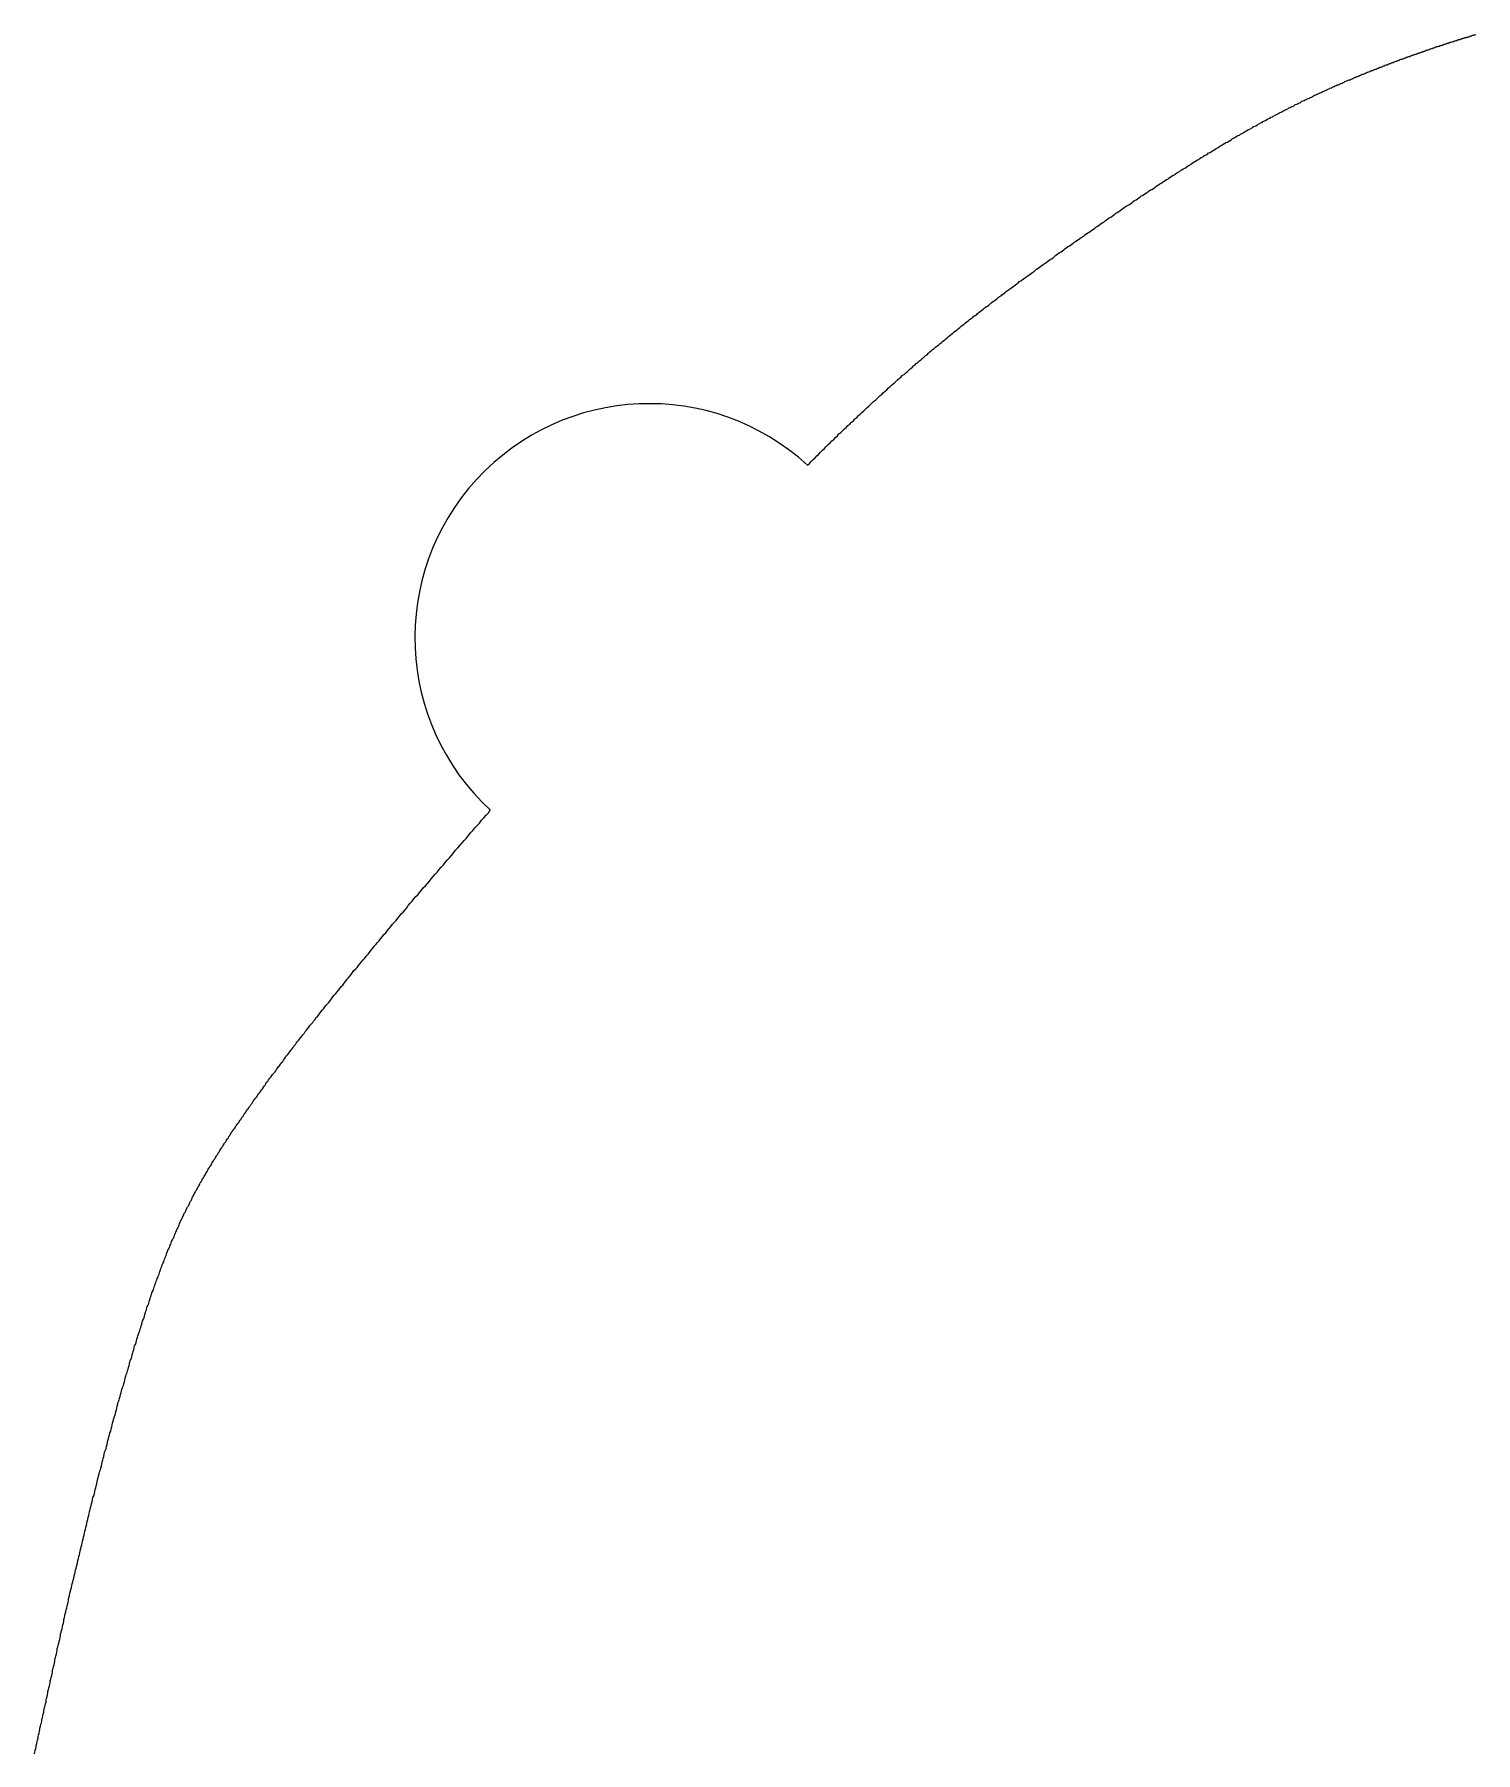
# Model space of a CAD drawing. Header units: millimetres. Extents: x 111 to 2999, y 81 to 1941.
# Drawn here: x 945.43 to 976.19, y 602.84 to 639.52 of the extents above; entities that cross this region are included whole.
import ezdxf

# ---------------------------------------------------------------- set-up
doc = ezdxf.new("R2010")
doc.units = ezdxf.units.MM

msp = doc.modelspace()

# ---------------------------------------------------------------- linework, layer by layer
for points in [[(961.93, 630.323, 0), (961.97, 630.363, 0), (962.01, 630.403, 0), (962.05, 630.443, 0), (962.09, 630.483, 0), (962.13, 630.523, 0), (962.17, 630.563, 0), (962.21, 630.603, 0), (962.25, 630.643, 0), (962.29, 630.683, 0), (962.33, 630.723, 0), (962.37, 630.763, 0), (962.41, 630.803, 0), (962.45, 630.843, 0), (962.49, 630.873, 0), (962.53, 630.913, 0), (962.57, 630.953, 0), (962.6, 630.993, 0), (962.64, 631.023, 0), (962.68, 631.063, 0), (962.72, 631.103, 0), (962.76, 631.133, 0), (962.79, 631.173, 0), (962.83, 631.203, 0), (962.87, 631.243, 0), (962.91, 631.273, 0), (962.94, 631.313, 0), (962.98, 631.343, 0), (963.02, 631.383, 0), (963.05, 631.413, 0), (963.09, 631.453, 0), (963.13, 631.483, 0), (963.16, 631.513, 0), (963.2, 631.553, 0), (963.24, 631.583, 0), (963.27, 631.613, 0), (963.31, 631.653, 0), (963.34, 631.683, 0), (963.38, 631.713, 0), (963.41, 631.743, 0), (963.45, 631.783, 0), (963.48, 631.813, 0), (963.52, 631.843, 0), (963.55, 631.873, 0), (963.59, 631.903, 0), (963.62, 631.933, 0), (963.66, 631.973, 0), (963.69, 632.003, 0), (963.72, 632.033, 0), (963.76, 632.063, 0), (963.79, 632.093, 0), (963.83, 632.123, 0), (963.86, 632.153, 0), (963.89, 632.183, 0), (963.93, 632.213, 0), (963.96, 632.243, 0), (963.99, 632.263, 0), (964.03, 632.293, 0), (964.06, 632.323, 0), (964.09, 632.353, 0), (964.12, 632.383, 0), (964.16, 632.413, 0), (964.19, 632.443, 0), (964.22, 632.463, 0), (964.25, 632.493, 0), (964.29, 632.523, 0), (964.32, 632.553, 0), (964.35, 632.573, 0), (964.38, 632.603, 0), (964.41, 632.633, 0), (964.45, 632.663, 0), (964.48, 632.683, 0), (964.51, 632.713, 0), (964.54, 632.743, 0), (964.57, 632.763, 0), (964.6, 632.793, 0), (964.63, 632.813, 0), (964.66, 632.843, 0), (964.7, 632.873, 0), (964.73, 632.893, 0), (964.76, 632.923, 0), (964.79, 632.943, 0), (964.82, 632.973, 0), (964.85, 632.993, 0), (964.88, 633.023, 0), (964.91, 633.043, 0), (964.94, 633.073, 0), (964.97, 633.093, 0), (965, 633.123, 0), (965.03, 633.143, 0), (965.06, 633.173, 0), (965.09, 633.193, 0), (965.12, 633.213, 0), (965.15, 633.243, 0), (965.18, 633.263, 0), (965.21, 633.293, 0), (965.24, 633.313, 0), (965.27, 633.333, 0), (965.3, 633.363, 0), (965.33, 633.383, 0), (965.36, 633.403, 0), (965.39, 633.433, 0), (965.42, 633.453, 0), (965.45, 633.473, 0), (965.48, 633.503, 0), (965.51, 633.523, 0), (965.54, 633.543, 0), (965.56, 633.563, 0), (965.59, 633.593, 0), (965.62, 633.613, 0), (965.65, 633.633, 0), (965.68, 633.653, 0), (965.71, 633.683, 0), (965.74, 633.703, 0), (965.77, 633.723, 0), (965.8, 633.743, 0), (965.83, 633.773, 0), (965.85, 633.793, 0), (965.88, 633.813, 0), (965.91, 633.833, 0), (965.94, 633.853, 0), (965.97, 633.873, 0), (966, 633.903, 0), (966.03, 633.923, 0), (966.06, 633.943, 0), (966.08, 633.963, 0), (966.11, 633.983, 0), (966.14, 634.003, 0), (966.17, 634.033, 0), (966.2, 634.053, 0), (966.23, 634.073, 0), (966.25, 634.093, 0), (966.28, 634.113, 0), (966.31, 634.133, 0), (966.34, 634.153, 0), (966.37, 634.173, 0), (966.4, 634.193, 0), (966.43, 634.223, 0), (966.45, 634.243, 0), (966.48, 634.263, 0), (966.51, 634.283, 0), (966.54, 634.303, 0), (966.57, 634.323, 0), (966.6, 634.343, 0), (966.62, 634.363, 0), (966.65, 634.383, 0), (966.68, 634.403, 0), (966.71, 634.423, 0), (966.74, 634.443, 0), (966.77, 634.463, 0), (966.8, 634.493, 0), (966.82, 634.513, 0), (966.85, 634.533, 0), (966.88, 634.553, 0), (966.91, 634.573, 0), (966.94, 634.593, 0), (966.97, 634.613, 0), (966.99, 634.633, 0), (967.02, 634.653, 0), (967.05, 634.673, 0), (967.08, 634.693, 0), (967.11, 634.713, 0), (967.14, 634.733, 0), (967.17, 634.753, 0), (967.19, 634.773, 0), (967.22, 634.803, 0), (967.25, 634.823, 0), (967.28, 634.843, 0), (967.31, 634.863, 0), (967.34, 634.883, 0), (967.37, 634.903, 0), (967.4, 634.923, 0), (967.42, 634.943, 0), (967.45, 634.963, 0), (967.48, 634.983, 0), (967.51, 635.003, 0), (967.54, 635.023, 0), (967.57, 635.043, 0), (967.6, 635.063, 0), (967.62, 635.083, 0), (967.65, 635.103, 0), (967.68, 635.123, 0), (967.71, 635.143, 0), (967.74, 635.163, 0), (967.77, 635.183, 0), (967.8, 635.203, 0), (967.83, 635.223, 0), (967.85, 635.243, 0), (967.88, 635.263, 0), (967.91, 635.283, 0), (967.94, 635.303, 0), (967.97, 635.323, 0), (968, 635.343, 0), (968.03, 635.363, 0), (968.06, 635.383, 0), (968.08, 635.403, 0), (968.11, 635.423, 0), (968.14, 635.443, 0), (968.17, 635.463, 0), (968.2, 635.483, 0), (968.23, 635.503, 0), (968.26, 635.523, 0), (968.28, 635.543, 0), (968.31, 635.563, 0), (968.34, 635.583, 0), (968.37, 635.603, 0), (968.4, 635.623, 0), (968.43, 635.643, 0), (968.46, 635.663, 0), (968.49, 635.683, 0), (968.51, 635.703, 0), (968.54, 635.723, 0), (968.57, 635.743, 0), (968.6, 635.763, 0), (968.63, 635.783, 0), (968.66, 635.803, 0), (968.69, 635.823, 0), (968.71, 635.843, 0), (968.74, 635.863, 0), (968.77, 635.873, 0), (968.8, 635.893, 0), (968.83, 635.913, 0), (968.86, 635.933, 0), (968.88, 635.953, 0), (968.91, 635.973, 0), (968.94, 635.993, 0), (968.97, 636.013, 0), (969, 636.033, 0), (969.03, 636.053, 0), (969.05, 636.073, 0), (969.08, 636.083, 0), (969.11, 636.103, 0), (969.14, 636.123, 0), (969.17, 636.143, 0), (969.2, 636.163, 0), (969.22, 636.183, 0), (969.25, 636.203, 0), (969.28, 636.213, 0), (969.31, 636.233, 0), (969.34, 636.253, 0), (969.36, 636.273, 0), (969.39, 636.293, 0), (969.42, 636.313, 0), (969.45, 636.333, 0), (969.48, 636.343, 0), (969.5, 636.363, 0), (969.53, 636.383, 0), (969.56, 636.403, 0), (969.59, 636.423, 0), (969.62, 636.433, 0), (969.64, 636.453, 0), (969.67, 636.473, 0), (969.7, 636.493, 0), (969.73, 636.513, 0), (969.76, 636.523, 0), (969.78, 636.543, 0), (969.81, 636.563, 0), (969.84, 636.583, 0), (969.87, 636.593, 0), (969.89, 636.613, 0), (969.92, 636.633, 0), (969.95, 636.653, 0), (969.98, 636.663, 0), (970, 636.683, 0), (970.03, 636.703, 0), (970.06, 636.723, 0), (970.09, 636.733, 0), (970.11, 636.753, 0), (970.14, 636.773, 0), (970.17, 636.793, 0), (970.19, 636.803, 0), (970.22, 636.823, 0), (970.25, 636.843, 0), (970.28, 636.853, 0), (970.3, 636.873, 0), (970.33, 636.893, 0), (970.36, 636.903, 0), (970.38, 636.923, 0), (970.41, 636.943, 0), (970.44, 636.953, 0), (970.47, 636.973, 0), (970.49, 636.993, 0), (970.52, 637.003, 0), (970.55, 637.023, 0), (970.57, 637.033, 0), (970.6, 637.053, 0), (970.63, 637.073, 0), (970.65, 637.083, 0), (970.68, 637.103, 0), (970.7, 637.113, 0), (970.73, 637.133, 0), (970.76, 637.153, 0), (970.78, 637.163, 0), (970.81, 637.183, 0), (970.84, 637.193, 0), (970.86, 637.213, 0), (970.89, 637.223, 0), (970.92, 637.243, 0), (970.94, 637.253, 0), (970.97, 637.273, 0), (970.99, 637.293, 0), (971.02, 637.303, 0), (971.05, 637.323, 0), (971.07, 637.333, 0), (971.1, 637.353, 0), (971.12, 637.363, 0), (971.15, 637.373, 0), (971.17, 637.393, 0), (971.2, 637.403, 0), (971.23, 637.423, 0), (971.25, 637.433, 0), (971.28, 637.453, 0), (971.3, 637.463, 0), (971.33, 637.483, 0), (971.35, 637.493, 0), (971.38, 637.503, 0), (971.4, 637.523, 0), (971.43, 637.533, 0), (971.45, 637.553, 0), (971.48, 637.563, 0), (971.5, 637.573, 0), (971.53, 637.593, 0), (971.55, 637.603, 0), (971.58, 637.623, 0), (971.6, 637.633, 0), (971.63, 637.643, 0), (971.65, 637.663, 0), (971.68, 637.673, 0), (971.7, 637.683, 0), (971.73, 637.703, 0), (971.75, 637.713, 0), (971.77, 637.723, 0), (971.8, 637.733, 0), (971.82, 637.753, 0), (971.85, 637.763, 0), (971.87, 637.773, 0), (971.9, 637.793, 0), (971.92, 637.803, 0), (971.94, 637.813, 0), (971.97, 637.823, 0), (971.99, 637.843, 0), (972.02, 637.853, 0), (972.04, 637.863, 0), (972.06, 637.873, 0), (972.09, 637.893, 0), (972.11, 637.903, 0), (972.13, 637.913, 0), (972.16, 637.923, 0), (972.18, 637.933, 0), (972.2, 637.953, 0), (972.23, 637.963, 0), (972.25, 637.973, 0), (972.27, 637.983, 0), (972.3, 637.993, 0), (972.32, 638.013, 0), (972.34, 638.023, 0), (972.37, 638.033, 0), (972.39, 638.043, 0), (972.41, 638.053, 0), (972.44, 638.063, 0), (972.46, 638.073, 0), (972.48, 638.093, 0), (972.51, 638.103, 0), (972.53, 638.113, 0), (972.55, 638.123, 0), (972.57, 638.133, 0), (972.6, 638.143, 0), (972.62, 638.153, 0), (972.64, 638.163, 0), (972.66, 638.173, 0), (972.69, 638.183, 0), (972.71, 638.193, 0), (972.73, 638.213, 0), (972.75, 638.223, 0), (972.78, 638.233, 0), (972.8, 638.243, 0), (972.82, 638.253, 0), (972.84, 638.263, 0), (972.87, 638.273, 0), (972.89, 638.283, 0), (972.91, 638.293, 0), (972.93, 638.303, 0), (972.95, 638.313, 0), (972.98, 638.323, 0), (973, 638.333, 0), (973.02, 638.343, 0), (973.04, 638.353, 0), (973.06, 638.363, 0), (973.08, 638.373, 0), (973.11, 638.383, 0), (973.13, 638.393, 0), (973.15, 638.403, 0), (973.17, 638.413, 0), (973.19, 638.423, 0), (973.21, 638.433, 0), (973.23, 638.443, 0), (973.26, 638.443, 0), (973.28, 638.453, 0), (973.3, 638.463, 0), (973.32, 638.473, 0), (973.34, 638.483, 0), (973.36, 638.493, 0), (973.38, 638.503, 0), (973.4, 638.513, 0), (973.42, 638.523, 0), (973.44, 638.533, 0), (973.47, 638.543, 0), (973.49, 638.553, 0), (973.51, 638.553, 0), (973.53, 638.563, 0), (973.55, 638.573, 0), (973.57, 638.583, 0), (973.59, 638.593, 0), (973.61, 638.603, 0), (973.63, 638.613, 0), (973.65, 638.613, 0), (973.67, 638.623, 0), (973.69, 638.633, 0), (973.71, 638.643, 0), (973.73, 638.653, 0), (973.75, 638.663, 0), (973.77, 638.673, 0), (973.79, 638.673, 0), (973.81, 638.683, 0), (973.83, 638.693, 0), (973.85, 638.703, 0), (973.87, 638.713, 0), (973.89, 638.713, 0), (973.91, 638.723, 0), (973.93, 638.733, 0), (973.95, 638.743, 0), (973.97, 638.753, 0), (973.99, 638.753, 0), (974.01, 638.763, 0), (974.03, 638.773, 0), (974.05, 638.783, 0), (974.07, 638.783, 0), (974.09, 638.793, 0), (974.11, 638.803, 0), (974.13, 638.813, 0), (974.15, 638.823, 0), (974.17, 638.823, 0), (974.19, 638.833, 0), (974.21, 638.843, 0), (974.22, 638.853, 0), (974.24, 638.853, 0), (974.26, 638.863, 0), (974.28, 638.873, 0), (974.3, 638.873, 0), (974.32, 638.883, 0), (974.34, 638.893, 0), (974.36, 638.903, 0), (974.38, 638.903, 0), (974.39, 638.913, 0), (974.41, 638.923, 0), (974.43, 638.923, 0), (974.45, 638.933, 0), (974.47, 638.943, 0), (974.49, 638.953, 0), (974.51, 638.953, 0), (974.53, 638.963, 0), (974.54, 638.973, 0), (974.56, 638.973, 0), (974.58, 638.983, 0), (974.6, 638.993, 0), (974.62, 638.993, 0), (974.64, 639.003, 0), (974.65, 639.013, 0), (974.67, 639.013, 0), (974.69, 639.023, 0), (974.71, 639.033, 0), (974.73, 639.033, 0), (974.74, 639.043, 0), (974.76, 639.053, 0), (974.78, 639.053, 0), (974.8, 639.063, 0), (974.82, 639.073, 0), (974.83, 639.073, 0), (974.85, 639.083, 0), (974.87, 639.083, 0), (974.89, 639.093, 0), (974.9, 639.103, 0), (974.92, 639.103, 0), (974.94, 639.113, 0), (974.96, 639.123, 0), (974.98, 639.123, 0), (974.99, 639.133, 0), (975.01, 639.133, 0), (975.03, 639.143, 0), (975.04, 639.153, 0), (975.06, 639.153, 0), (975.08, 639.163, 0), (975.1, 639.163, 0), (975.11, 639.173, 0), (975.13, 639.183, 0), (975.15, 639.183, 0), (975.17, 639.193, 0), (975.18, 639.193, 0), (975.2, 639.203, 0), (975.22, 639.213, 0), (975.23, 639.213, 0), (975.25, 639.223, 0), (975.27, 639.223, 0), (975.28, 639.233, 0), (975.3, 639.233, 0), (975.32, 639.243, 0), (975.33, 639.253, 0), (975.35, 639.253, 0), (975.37, 639.263, 0), (975.38, 639.263, 0), (975.4, 639.273, 0), (975.42, 639.273, 0), (975.43, 639.283, 0), (975.45, 639.283, 0), (975.47, 639.293, 0), (975.48, 639.293, 0), (975.5, 639.303, 0), (975.52, 639.313, 0), (975.53, 639.313, 0), (975.55, 639.323, 0), (975.56, 639.323, 0), (975.58, 639.333, 0), (975.6, 639.333, 0), (975.61, 639.343, 0), (975.63, 639.343, 0), (975.64, 639.353, 0), (975.66, 639.353, 0), (975.68, 639.363, 0), (975.69, 639.363, 0), (975.71, 639.373, 0), (975.72, 639.373, 0), (975.74, 639.383, 0), (975.75, 639.383, 0), (975.77, 639.393, 0), (975.79, 639.393, 0), (975.8, 639.403, 0), (975.82, 639.403, 0), (975.83, 639.413, 0), (975.85, 639.413, 0), (975.86, 639.423, 0), (975.88, 639.423, 0), (975.89, 639.433, 0), (975.91, 639.433, 0), (975.92, 639.443, 0), (975.94, 639.443, 0), (975.95, 639.453, 0), (975.97, 639.453, 0), (975.99, 639.453, 0), (976, 639.463, 0), (976.02, 639.463, 0), (976.03, 639.473, 0), (976.05, 639.473, 0), (976.06, 639.483, 0), (976.08, 639.483, 0), (976.09, 639.493, 0), (976.1, 639.493, 0), (976.12, 639.503, 0), (976.13, 639.503, 0), (976.15, 639.503, 0), (976.16, 639.513, 0), (976.18, 639.513, 0), (976.19, 639.523, 0)], [(945.43, 602.813, 0), (945.44, 602.853, 0), (945.45, 602.883, 0), (945.46, 602.923, 0), (945.47, 602.963, 0), (945.47, 602.993, 0), (945.48, 603.033, 0), (945.49, 603.073, 0), (945.5, 603.103, 0), (945.51, 603.143, 0), (945.51, 603.183, 0), (945.52, 603.213, 0), (945.53, 603.253, 0), (945.54, 603.293, 0), (945.55, 603.333, 0), (945.55, 603.363, 0), (945.56, 603.403, 0), (945.57, 603.443, 0), (945.58, 603.473, 0), (945.59, 603.513, 0), (945.59, 603.553, 0), (945.6, 603.583, 0), (945.61, 603.623, 0), (945.62, 603.663, 0), (945.63, 603.703, 0), (945.63, 603.733, 0), (945.64, 603.773, 0), (945.65, 603.813, 0), (945.66, 603.843, 0), (945.67, 603.883, 0), (945.68, 603.923, 0), (945.68, 603.963, 0), (945.69, 603.993, 0), (945.7, 604.033, 0), (945.71, 604.073, 0), (945.72, 604.113, 0), (945.72, 604.143, 0), (945.73, 604.183, 0), (945.74, 604.223, 0), (945.75, 604.263, 0), (945.76, 604.293, 0), (945.77, 604.333, 0), (945.77, 604.373, 0), (945.78, 604.413, 0), (945.79, 604.443, 0), (945.8, 604.483, 0), (945.81, 604.523, 0), (945.82, 604.563, 0), (945.82, 604.603, 0), (945.83, 604.633, 0), (945.84, 604.673, 0), (945.85, 604.713, 0), (945.86, 604.753, 0), (945.87, 604.793, 0), (945.87, 604.833, 0), (945.88, 604.863, 0), (945.89, 604.903, 0), (945.9, 604.943, 0), (945.91, 604.983, 0), (945.92, 605.023, 0), (945.92, 605.063, 0), (945.93, 605.093, 0), (945.94, 605.133, 0), (945.95, 605.173, 0), (945.96, 605.213, 0), (945.97, 605.253, 0), (945.98, 605.293, 0), (945.99, 605.333, 0), (945.99, 605.373, 0), (946, 605.413, 0), (946.01, 605.443, 0), (946.02, 605.483, 0), (946.03, 605.523, 0), (946.04, 605.563, 0), (946.05, 605.603, 0), (946.06, 605.643, 0), (946.06, 605.683, 0), (946.07, 605.723, 0), (946.08, 605.763, 0), (946.09, 605.803, 0), (946.1, 605.843, 0), (946.11, 605.883, 0), (946.12, 605.923, 0), (946.13, 605.963, 0), (946.14, 606.003, 0), (946.15, 606.043, 0), (946.16, 606.083, 0), (946.16, 606.123, 0), (946.17, 606.163, 0), (946.18, 606.203, 0), (946.19, 606.243, 0), (946.2, 606.283, 0), (946.21, 606.323, 0), (946.22, 606.363, 0), (946.23, 606.403, 0), (946.24, 606.443, 0), (946.25, 606.483, 0), (946.26, 606.523, 0), (946.27, 606.563, 0), (946.28, 606.613, 0), (946.29, 606.653, 0), (946.3, 606.693, 0), (946.31, 606.733, 0), (946.32, 606.773, 0), (946.33, 606.813, 0), (946.34, 606.853, 0), (946.35, 606.893, 0), (946.36, 606.943, 0), (946.37, 606.983, 0), (946.38, 607.023, 0), (946.39, 607.063, 0), (946.4, 607.103, 0), (946.41, 607.143, 0), (946.42, 607.193, 0), (946.43, 607.233, 0), (946.44, 607.273, 0), (946.45, 607.313, 0), (946.46, 607.353, 0), (946.47, 607.393, 0), (946.48, 607.443, 0), (946.49, 607.483, 0), (946.5, 607.523, 0), (946.51, 607.563, 0), (946.52, 607.603, 0), (946.53, 607.653, 0), (946.54, 607.693, 0), (946.55, 607.733, 0), (946.56, 607.773, 0), (946.57, 607.813, 0), (946.58, 607.863, 0), (946.59, 607.903, 0), (946.6, 607.943, 0), (946.61, 607.983, 0), (946.62, 608.033, 0), (946.63, 608.073, 0), (946.64, 608.113, 0), (946.65, 608.153, 0), (946.66, 608.193, 0), (946.67, 608.243, 0), (946.68, 608.283, 0), (946.7, 608.323, 0), (946.71, 608.363, 0), (946.72, 608.413, 0), (946.73, 608.453, 0), (946.74, 608.493, 0), (946.75, 608.533, 0), (946.76, 608.573, 0), (946.77, 608.623, 0), (946.78, 608.663, 0), (946.79, 608.703, 0), (946.8, 608.743, 0), (946.81, 608.793, 0), (946.82, 608.833, 0), (946.84, 608.873, 0), (946.85, 608.913, 0), (946.86, 608.953, 0), (946.87, 609.003, 0), (946.88, 609.043, 0), (946.89, 609.083, 0), (946.9, 609.123, 0), (946.91, 609.163, 0), (946.92, 609.213, 0), (946.93, 609.253, 0), (946.95, 609.293, 0), (946.96, 609.333, 0), (946.97, 609.373, 0), (946.98, 609.413, 0), (946.99, 609.463, 0), (947, 609.503, 0), (947.01, 609.543, 0), (947.02, 609.583, 0), (947.03, 609.623, 0), (947.04, 609.663, 0), (947.06, 609.703, 0), (947.07, 609.753, 0), (947.08, 609.793, 0), (947.09, 609.833, 0), (947.1, 609.873, 0), (947.11, 609.913, 0), (947.12, 609.953, 0), (947.13, 609.993, 0), (947.15, 610.033, 0), (947.16, 610.073, 0), (947.17, 610.113, 0), (947.18, 610.153, 0), (947.19, 610.193, 0), (947.2, 610.233, 0), (947.21, 610.283, 0), (947.22, 610.323, 0), (947.24, 610.363, 0), (947.25, 610.403, 0), (947.26, 610.443, 0), (947.27, 610.483, 0), (947.28, 610.523, 0), (947.29, 610.563, 0), (947.3, 610.593, 0), (947.31, 610.633, 0), (947.33, 610.673, 0), (947.34, 610.713, 0), (947.35, 610.753, 0), (947.36, 610.793, 0), (947.37, 610.833, 0), (947.38, 610.873, 0), (947.39, 610.913, 0), (947.41, 610.953, 0), (947.42, 610.993, 0), (947.43, 611.023, 0), (947.44, 611.063, 0), (947.45, 611.103, 0), (947.46, 611.143, 0), (947.47, 611.183, 0), (947.48, 611.223, 0), (947.5, 611.253, 0), (947.51, 611.293, 0), (947.52, 611.333, 0), (947.53, 611.373, 0), (947.54, 611.403, 0), (947.55, 611.443, 0), (947.56, 611.483, 0), (947.57, 611.523, 0), (947.59, 611.553, 0), (947.6, 611.593, 0), (947.61, 611.633, 0), (947.62, 611.663, 0), (947.63, 611.703, 0), (947.64, 611.733, 0), (947.65, 611.773, 0), (947.67, 611.813, 0), (947.68, 611.843, 0), (947.69, 611.883, 0), (947.7, 611.913, 0), (947.71, 611.953, 0), (947.72, 611.983, 0), (947.73, 612.023, 0), (947.74, 612.053, 0), (947.76, 612.093, 0), (947.77, 612.123, 0), (947.78, 612.163, 0), (947.79, 612.193, 0), (947.8, 612.233, 0), (947.81, 612.263, 0), (947.82, 612.293, 0), (947.83, 612.333, 0), (947.84, 612.363, 0), (947.86, 612.393, 0), (947.87, 612.433, 0), (947.88, 612.463, 0), (947.89, 612.493, 0), (947.9, 612.533, 0), (947.91, 612.563, 0), (947.92, 612.593, 0), (947.93, 612.623, 0), (947.94, 612.653, 0), (947.96, 612.693, 0), (947.97, 612.723, 0), (947.98, 612.753, 0), (947.99, 612.783, 0), (948, 612.813, 0), (948.01, 612.843, 0), (948.02, 612.873, 0), (948.03, 612.903, 0), (948.04, 612.933, 0), (948.05, 612.963, 0), (948.07, 612.993, 0), (948.08, 613.023, 0), (948.09, 613.053, 0), (948.1, 613.083, 0), (948.11, 613.113, 0), (948.12, 613.143, 0), (948.13, 613.173, 0), (948.14, 613.203, 0), (948.15, 613.233, 0), (948.16, 613.253, 0), (948.17, 613.283, 0), (948.19, 613.313, 0), (948.2, 613.343, 0), (948.21, 613.373, 0), (948.22, 613.403, 0), (948.23, 613.423, 0), (948.24, 613.453, 0), (948.25, 613.483, 0), (948.26, 613.513, 0), (948.27, 613.533, 0), (948.28, 613.563, 0), (948.3, 613.593, 0), (948.31, 613.613, 0), (948.32, 613.643, 0), (948.33, 613.673, 0), (948.34, 613.693, 0), (948.35, 613.723, 0), (948.36, 613.753, 0), (948.37, 613.773, 0), (948.38, 613.803, 0), (948.4, 613.823, 0), (948.41, 613.853, 0), (948.42, 613.883, 0), (948.43, 613.903, 0), (948.44, 613.933, 0), (948.45, 613.953, 0), (948.46, 613.983, 0), (948.47, 614.003, 0), (948.49, 614.033, 0), (948.5, 614.053, 0), (948.51, 614.083, 0), (948.52, 614.103, 0), (948.53, 614.133, 0), (948.54, 614.153, 0), (948.55, 614.183, 0), (948.56, 614.203, 0), (948.58, 614.233, 0), (948.59, 614.253, 0), (948.6, 614.283, 0), (948.61, 614.303, 0), (948.62, 614.323, 0), (948.63, 614.353, 0), (948.65, 614.373, 0), (948.66, 614.403, 0), (948.67, 614.423, 0), (948.68, 614.443, 0), (948.69, 614.473, 0), (948.7, 614.493, 0), (948.72, 614.513, 0), (948.73, 614.543, 0), (948.74, 614.563, 0), (948.75, 614.583, 0), (948.76, 614.613, 0), (948.78, 614.633, 0), (948.79, 614.653, 0), (948.8, 614.683, 0), (948.81, 614.703, 0), (948.82, 614.723, 0), (948.84, 614.753, 0), (948.85, 614.773, 0), (948.86, 614.793, 0), (948.87, 614.823, 0), (948.89, 614.843, 0), (948.9, 614.863, 0), (948.91, 614.883, 0), (948.92, 614.913, 0), (948.94, 614.933, 0), (948.95, 614.953, 0), (948.96, 614.973, 0), (948.97, 615.003, 0), (948.99, 615.023, 0), (949, 615.043, 0), (949.01, 615.063, 0), (949.02, 615.093, 0), (949.04, 615.113, 0), (949.05, 615.133, 0), (949.06, 615.153, 0), (949.08, 615.183, 0), (949.09, 615.203, 0), (949.1, 615.223, 0), (949.12, 615.243, 0), (949.13, 615.273, 0), (949.14, 615.293, 0), (949.15, 615.313, 0), (949.17, 615.333, 0), (949.18, 615.363, 0), (949.2, 615.383, 0), (949.21, 615.403, 0), (949.22, 615.423, 0), (949.24, 615.453, 0), (949.25, 615.473, 0), (949.26, 615.493, 0), (949.28, 615.513, 0), (949.29, 615.533, 0), (949.31, 615.563, 0), (949.32, 615.583, 0), (949.33, 615.603, 0), (949.35, 615.623, 0), (949.36, 615.653, 0), (949.38, 615.673, 0), (949.39, 615.693, 0), (949.4, 615.713, 0), (949.42, 615.743, 0), (949.43, 615.763, 0), (949.45, 615.783, 0), (949.46, 615.803, 0), (949.48, 615.833, 0), (949.49, 615.853, 0), (949.51, 615.873, 0), (949.52, 615.903, 0), (949.54, 615.923, 0), (949.55, 615.943, 0), (949.57, 615.963, 0), (949.58, 615.993, 0), (949.6, 616.013, 0), (949.61, 616.033, 0), (949.63, 616.063, 0), (949.64, 616.083, 0), (949.66, 616.103, 0), (949.68, 616.133, 0), (949.69, 616.153, 0), (949.71, 616.173, 0), (949.72, 616.203, 0), (949.74, 616.223, 0), (949.75, 616.243, 0), (949.77, 616.273, 0), (949.79, 616.293, 0), (949.8, 616.313, 0), (949.82, 616.343, 0), (949.84, 616.363, 0), (949.85, 616.393, 0), (949.87, 616.413, 0), (949.89, 616.433, 0), (949.9, 616.463, 0), (949.92, 616.483, 0), (949.94, 616.513, 0), (949.95, 616.533, 0), (949.97, 616.563, 0), (949.99, 616.583, 0), (950.01, 616.603, 0), (950.02, 616.633, 0), (950.04, 616.653, 0), (950.06, 616.683, 0), (950.08, 616.703, 0), (950.09, 616.733, 0), (950.11, 616.753, 0), (950.13, 616.783, 0), (950.15, 616.813, 0), (950.17, 616.833, 0), (950.19, 616.863, 0), (950.2, 616.883, 0), (950.22, 616.913, 0), (950.24, 616.933, 0), (950.26, 616.963, 0), (950.28, 616.993, 0), (950.3, 617.013, 0), (950.32, 617.043, 0), (950.34, 617.073, 0), (950.36, 617.093, 0), (950.37, 617.123, 0), (950.39, 617.153, 0), (950.41, 617.173, 0), (950.43, 617.203, 0), (950.45, 617.233, 0), (950.47, 617.253, 0), (950.49, 617.283, 0), (950.51, 617.313, 0), (950.54, 617.343, 0), (950.56, 617.363, 0), (950.58, 617.393, 0), (950.6, 617.423, 0), (950.62, 617.453, 0), (950.64, 617.483, 0), (950.66, 617.503, 0), (950.68, 617.533, 0), (950.7, 617.563, 0), (950.73, 617.593, 0), (950.75, 617.623, 0), (950.77, 617.653, 0), (950.79, 617.683, 0), (950.81, 617.713, 0), (950.84, 617.743, 0), (950.86, 617.773, 0), (950.88, 617.803, 0), (950.9, 617.833, 0), (950.93, 617.863, 0), (950.95, 617.893, 0), (950.97, 617.923, 0), (951, 617.953, 0), (951.02, 617.983, 0), (951.04, 618.013, 0), (951.07, 618.043, 0), (951.09, 618.073, 0), (951.12, 618.103, 0), (951.14, 618.133, 0), (951.16, 618.163, 0), (951.19, 618.193, 0), (951.21, 618.233, 0), (951.24, 618.263, 0), (951.26, 618.293, 0), (951.29, 618.323, 0), (951.31, 618.363, 0), (951.34, 618.393, 0), (951.37, 618.423, 0), (951.39, 618.453, 0), (951.42, 618.493, 0), (951.44, 618.523, 0), (951.47, 618.553, 0), (951.5, 618.593, 0), (951.52, 618.623, 0), (951.55, 618.663, 0), (951.58, 618.693, 0), (951.61, 618.723, 0), (951.63, 618.763, 0), (951.66, 618.793, 0), (951.69, 618.833, 0), (951.72, 618.863, 0), (951.75, 618.903, 0), (951.77, 618.933, 0), (951.8, 618.973, 0), (951.83, 619.013, 0), (951.86, 619.043, 0), (951.89, 619.083, 0), (951.92, 619.113, 0), (951.95, 619.153, 0), (951.98, 619.193, 0), (952.01, 619.223, 0), (952.04, 619.263, 0), (952.07, 619.303, 0), (952.1, 619.343, 0), (952.13, 619.373, 0), (952.16, 619.413, 0), (952.19, 619.453, 0), (952.22, 619.493, 0), (952.25, 619.533, 0), (952.29, 619.573, 0), (952.32, 619.603, 0), (952.35, 619.643, 0), (952.38, 619.683, 0), (952.41, 619.723, 0), (952.45, 619.763, 0), (952.48, 619.803, 0), (952.51, 619.843, 0), (952.55, 619.883, 0), (952.58, 619.923, 0), (952.61, 619.963, 0), (952.65, 620.013, 0), (952.68, 620.053, 0), (952.72, 620.093, 0), (952.75, 620.133, 0), (952.79, 620.173, 0), (952.82, 620.213, 0), (952.86, 620.263, 0), (952.89, 620.303, 0), (952.93, 620.343, 0), (952.96, 620.383, 0), (953, 620.433, 0), (953.04, 620.473, 0), (953.07, 620.523, 0), (953.11, 620.563, 0), (953.15, 620.603, 0), (953.19, 620.653, 0), (953.22, 620.693, 0), (953.26, 620.743, 0), (953.3, 620.783, 0), (953.34, 620.833, 0), (953.38, 620.873, 0), (953.41, 620.923, 0), (953.45, 620.973, 0), (953.49, 621.013, 0), (953.53, 621.063, 0), (953.57, 621.113, 0), (953.61, 621.153, 0), (953.65, 621.203, 0), (953.69, 621.253, 0), (953.73, 621.303, 0), (953.78, 621.343, 0), (953.82, 621.393, 0), (953.86, 621.443, 0), (953.9, 621.493, 0), (953.94, 621.543, 0), (953.98, 621.593, 0), (954.03, 621.643, 0), (954.07, 621.693, 0), (954.11, 621.743, 0), (954.16, 621.793, 0), (954.2, 621.843, 0), (954.24, 621.893, 0), (954.29, 621.943, 0), (954.33, 621.993, 0), (954.38, 622.053, 0), (954.42, 622.103, 0), (954.47, 622.153, 0), (954.51, 622.203, 0), (954.56, 622.263, 0), (954.6, 622.313, 0), (954.65, 622.363, 0), (954.69, 622.413, 0), (954.74, 622.473, 0), (954.79, 622.523, 0), (954.83, 622.583, 0), (954.88, 622.633, 0), (954.93, 622.683, 0), (954.97, 622.743, 0), (955.02, 622.793, 0), (955.07, 622.853, 0), (955.12, 622.903, 0), (955.16, 622.963, 0)]]:
    msp.add_polyline3d(points)
msp.add_arc((958.55, 626.638), 5, 47.502, 227.3709)

doc.saveas('drawing.dxf')
